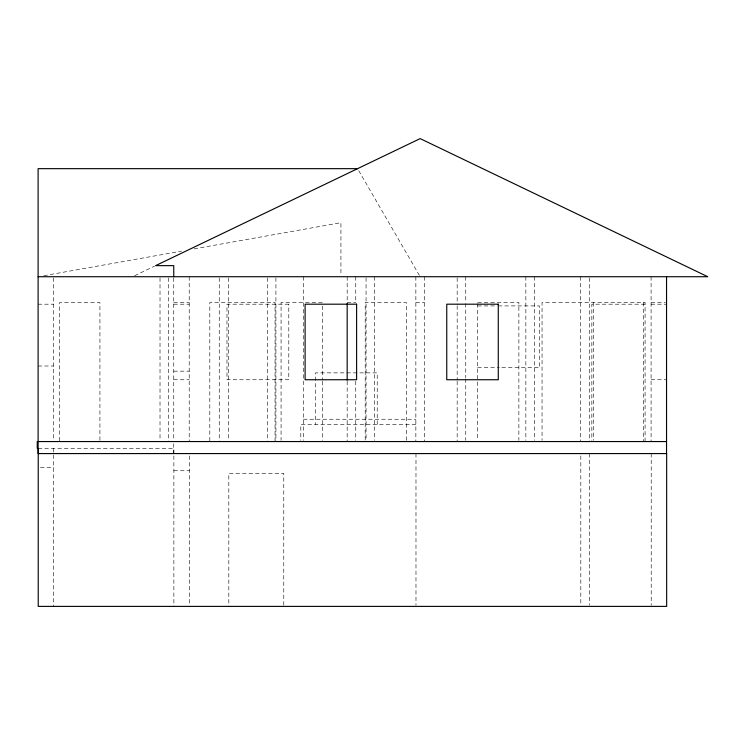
<?xml version="1.0" encoding="UTF-8"?>
<svg xmlns="http://www.w3.org/2000/svg" width="745" height="745" viewBox="0 0 745 745"><rect width="100%" height="100%" fill="white"/><g stroke="black" fill="none" stroke-linecap="round" stroke-linejoin="round"><path stroke-width="0.56" stroke-dasharray="3.73 2.79" d="M134.612 275.724L154.578 266.142M43.797 275.706L181.547 251.13M194.073 248.895L340.931 222.69L340.931 275.576M173.753 302.479L189.211 302.479M322.278 302.479L281.07 302.479L281.07 440.397M347.17 302.479L355.756 302.479M415.859 302.479L424.436 302.479M477.666 302.479L518.874 302.479L518.874 440.397M651.083 302.479L665.434 302.479M38.107 304.193L53.566 304.193M173.753 304.193L189.211 304.193M645.077 304.193L591.847 304.193L591.847 440.407M651.083 304.193L666.542 304.193M477.666 305.916L497.129 305.916M498.275 305.916L539.482 305.916L539.482 367.723L500.565 367.723M38.107 366.009L53.566 366.009M477.666 367.723L499.42 367.723M173.753 371.159L189.211 371.159M173.753 379.745L189.211 379.745M651.083 379.745L666.542 379.745M303.392 419.239L415.859 419.239M415.859 424.389L300.812 424.389L300.812 440.416M38.228 448.425L173.874 448.425L173.874 453.575M40.435 467.311L53.687 467.311M173.874 470.747L189.332 470.747M358.736 170.661L419.565 275.724M651.214 453.575L651.214 605.238M651.083 276.721L651.083 441.552M645.077 441.552L645.077 302.479L542.053 302.479L542.053 440.397M643.363 302.479L643.363 441.552M593.569 302.479L593.569 440.397M589.276 277.885L589.276 441.552M589.397 453.575L589.397 605.238M580.811 455.893L580.811 605.238M580.69 276.721L580.69 441.552M534.435 276.721L534.435 440.397M525.849 276.721L525.849 440.397M477.666 303.634L477.666 440.397M465.755 276.721L465.755 302.256M465.755 303.42L465.755 377.715M465.755 378.87L465.755 440.397M457.169 277.885L457.169 304.584M457.169 305.739L457.169 380.034M457.169 381.198L457.169 441.552M424.436 276.721L424.436 441.552M415.98 453.575L415.98 605.238M415.859 276.721L415.859 441.552M406.407 440.397L406.407 302.479L365.199 302.479L365.199 440.397M377.221 424.389L377.221 372.873L315.405 372.873L315.405 424.389M374.642 276.721L374.642 440.397M366.065 277.885L366.065 440.397M355.756 276.721L355.756 302.256M355.756 381.198L355.756 440.397M347.17 276.721L347.17 302.256M347.17 381.198L347.17 441.552M322.278 305.953L322.278 380.127M322.278 381.291L322.278 440.397M303.392 276.721L303.392 440.444M283.771 605.238L283.771 473.326L228.817 473.326L228.817 606.393M275.92 277.885L275.92 441.552M275.054 441.552L275.054 302.479L209.811 302.479L209.811 441.552M267.334 277.885L267.334 441.552M228.696 277.885L228.696 440.397M219.254 277.885L219.254 441.552M189.332 455.893L189.332 605.238M189.211 276.721L189.211 441.552M173.874 455.893L173.874 606.393M173.753 277.885L173.753 440.397M173.753 443.741L173.753 453.575M168.603 277.885L168.603 441.552M160.017 277.885L160.017 440.397M99.923 440.397L99.923 302.479L59.572 302.479L59.572 441.552M53.687 448.425L53.687 606.393M53.566 277.885L53.566 440.397M288.799 304.193L226.983 304.193L226.983 379.745L288.799 379.745L288.799 304.193"/><path stroke-width="1.12" d="M357.581 168.659L38.107 168.659L38.107 453.575L666.663 453.575L666.663 606.393L38.228 606.393L38.228 448.425M38.107 276.721L707.75 276.721L420.152 138.607L155.621 265.639L173.753 265.639L173.753 276.721M38.107 441.552L666.542 441.552M666.542 276.721L666.542 453.575M347.17 303.42L347.17 380.127M37.25 441.552L37.25 448.425M356.613 304.193L305.105 304.193L305.105 379.745L356.613 379.745L356.613 304.193M498.275 304.193L446.758 304.193L446.758 379.745L498.275 379.745L498.275 304.193"/></g></svg>
